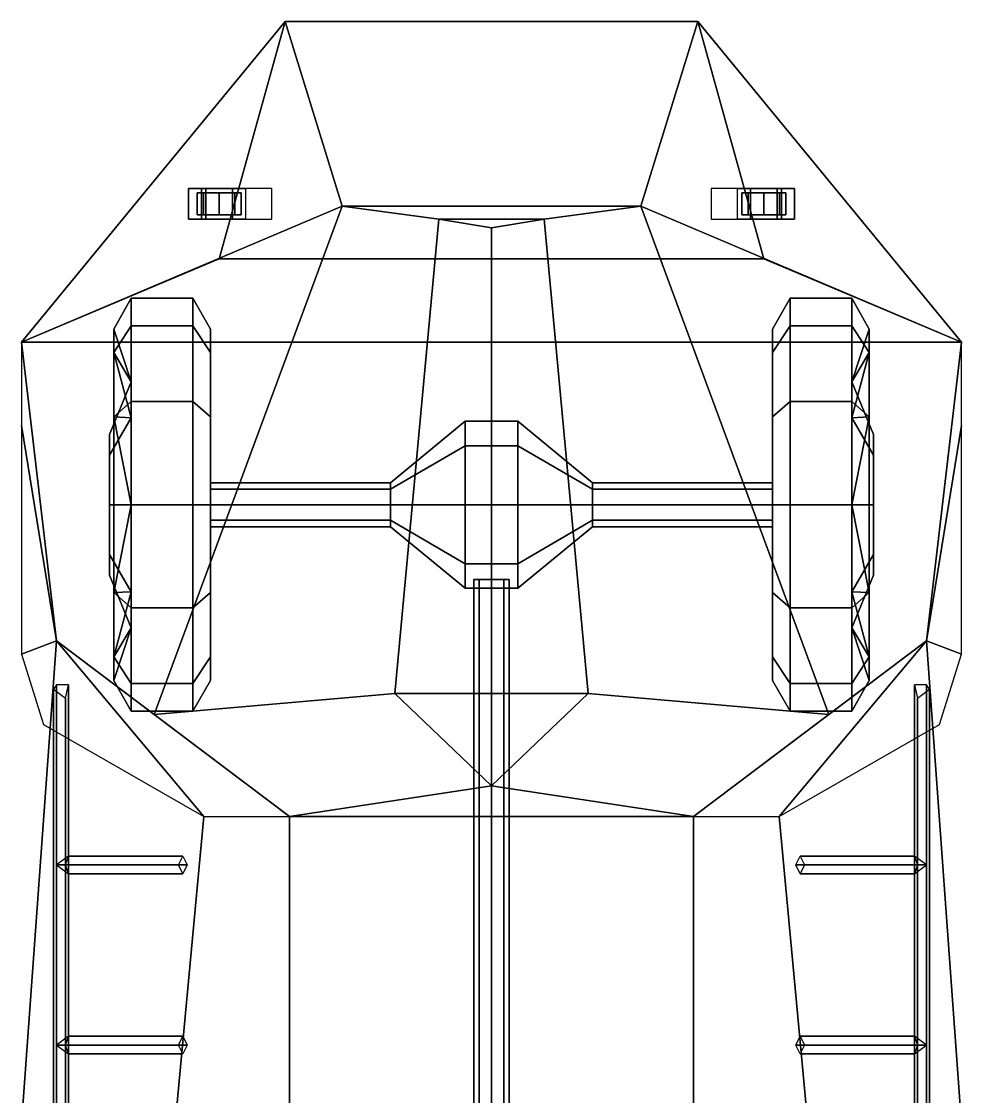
# Model space of a CAD drawing. Header units: millimetres. Extents: x -1.1 to 1.1, y -3.4 to 8.
# Drawn here: x -1.07 to 1.07, y 0.413 to 2.86 of the extents above; entities that cross this region are included whole.
import ezdxf

# ---------------------------------------------------------------- set-up
doc = ezdxf.new("R2010")
doc.units = ezdxf.units.MM
doc.layers.add('patch', color=7, linetype='Continuous')
doc.layers.add('wheels', color=2, linetype='Continuous')

msp = doc.modelspace()

# ---------------------------------------------------------------- linework, layer by layer
for points in [[(-1.07, 2.13, 0.69), (-1.07, 2.13, 0.69), (-0.34, 2.44, 1.55), (-0.47, 2.86, 0.81)], [(-0.62, 2.32, 0.42), (-1.07, 2.13, 0.64), (-1.07, 2.13, 0.64), (-0.47, 2.86, 0.81)], [(0.47, 2.86, 0.81), (0.62, 2.32, 0.42), (-0.62, 2.32, 0.42), (-0.47, 2.86, 0.81)], [(-0.47, 2.86, 0.81), (-0.34, 2.44, 1.55), (0.34, 2.44, 1.55), (0.47, 2.86, 0.81)], [(0.47, 2.86, 0.81), (0.34, 2.44, 1.55), (1.07, 2.13, 0.69)], [(1.07, 2.13, 0.64), (1.07, 2.13, 0.64), (0.62, 2.32, 0.42), (0.47, 2.86, 0.81)], [(-0.65, 2.41, 1.24), (-0.65, 2.48, 1.24), (-0.69, 2.48, 1.18), (-0.69, 2.41, 1.18)], [(-0.69, 2.41, 1.18), (-0.69, 2.48, 1.18), (-0.66, 2.48, 1.12), (-0.66, 2.41, 1.12)], [(-0.66, 2.41, 1.12), (-0.66, 2.48, 1.12), (-0.56, 2.48, 1.06), (-0.56, 2.41, 1.06)], [(-0.59, 2.41, 1.24), (-0.59, 2.48, 1.24), (-0.65, 2.48, 1.24), (-0.65, 2.41, 1.24)], [(-0.5, 2.41, 1.17), (-0.5, 2.48, 1.17), (-0.59, 2.48, 1.24), (-0.59, 2.41, 1.24)], [(0.5, 2.48, 1.17), (0.5, 2.41, 1.17), (0.59, 2.41, 1.24), (0.59, 2.48, 1.24)], [(0.66, 2.48, 1.12), (0.66, 2.41, 1.12), (0.56, 2.41, 1.06), (0.56, 2.48, 1.06)], [(0.59, 2.48, 1.24), (0.59, 2.41, 1.24), (0.65, 2.41, 1.24), (0.65, 2.48, 1.24)], [(0.65, 2.48, 1.24), (0.65, 2.41, 1.24), (0.69, 2.41, 1.18), (0.69, 2.48, 1.18)], [(0.69, 2.48, 1.18), (0.69, 2.41, 1.18), (0.66, 2.41, 1.12), (0.66, 2.48, 1.12)], [(-0.6554, 2.47, 1.2154), (-0.67, 2.47, 1.18), (-0.67, 2.42, 1.18), (-0.6554, 2.42, 1.2154)], [(-0.67, 2.47, 1.18), (-0.6554, 2.47, 1.1446), (-0.6554, 2.42, 1.1446), (-0.67, 2.42, 1.18)], [(-0.67, 2.47, 1.18), (-0.5846, 2.47, 1.1446), (-0.62, 2.47, 1.13), (-0.6554, 2.47, 1.1446)], [(-0.6554, 2.47, 1.2154), (-0.57, 2.47, 1.18), (-0.5846, 2.47, 1.1446), (-0.67, 2.47, 1.18)], [(-0.62, 2.47, 1.23), (-0.6554, 2.47, 1.2154), (-0.6554, 2.42, 1.2154), (-0.62, 2.42, 1.23)], [(-0.6554, 2.47, 1.1446), (-0.62, 2.47, 1.13), (-0.62, 2.42, 1.13), (-0.6554, 2.42, 1.1446)], [(-0.62, 2.47, 1.23), (-0.5846, 2.47, 1.2154), (-0.57, 2.47, 1.18), (-0.6554, 2.47, 1.2154)], [(-0.5846, 2.47, 1.2154), (-0.62, 2.47, 1.23), (-0.62, 2.42, 1.23), (-0.5846, 2.42, 1.2154)], [(-0.62, 2.47, 1.13), (-0.5846, 2.47, 1.1446), (-0.5846, 2.42, 1.1446), (-0.62, 2.42, 1.13)], [(-0.57, 2.47, 1.18), (-0.5846, 2.47, 1.2154), (-0.5846, 2.42, 1.2154), (-0.57, 2.42, 1.18)], [(-0.5846, 2.47, 1.1446), (-0.57, 2.47, 1.18), (-0.57, 2.42, 1.18), (-0.5846, 2.42, 1.1446)], [(0.5846, 2.47, 1.2154), (0.57, 2.47, 1.18), (0.57, 2.42, 1.18), (0.5846, 2.42, 1.2154)], [(0.57, 2.47, 1.18), (0.5846, 2.47, 1.1446), (0.5846, 2.42, 1.1446), (0.57, 2.42, 1.18)], [(0.57, 2.47, 1.18), (0.6554, 2.47, 1.1446), (0.62, 2.47, 1.13), (0.5846, 2.47, 1.1446)], [(0.5846, 2.47, 1.2154), (0.67, 2.47, 1.18), (0.6554, 2.47, 1.1446), (0.57, 2.47, 1.18)], [(0.62, 2.47, 1.23), (0.5846, 2.47, 1.2154), (0.5846, 2.42, 1.2154), (0.62, 2.42, 1.23)], [(0.5846, 2.47, 1.1446), (0.62, 2.47, 1.13), (0.62, 2.42, 1.13), (0.5846, 2.42, 1.1446)], [(0.62, 2.47, 1.23), (0.6554, 2.47, 1.2154), (0.67, 2.47, 1.18), (0.5846, 2.47, 1.2154)], [(0.6554, 2.47, 1.2154), (0.62, 2.47, 1.23), (0.62, 2.42, 1.23), (0.6554, 2.42, 1.2154)], [(0.62, 2.47, 1.13), (0.6554, 2.47, 1.1446), (0.6554, 2.42, 1.1446), (0.62, 2.42, 1.13)], [(0.67, 2.47, 1.18), (0.6554, 2.47, 1.2154), (0.6554, 2.42, 1.2154), (0.67, 2.42, 1.18)], [(0.6554, 2.47, 1.1446), (0.67, 2.47, 1.18), (0.67, 2.42, 1.18), (0.6554, 2.42, 1.1446)], [(-1.07, 2.13, 0.69), (-0.99, 1.45, 1.18), (-0.7677, 1.2823, 1.57), (-0.34, 2.44, 1.55)], [(-0.34, 2.44, 1.55), (-0.7677, 1.2823, 1.57), (-0.22, 1.33, 1.67), (-0.12, 2.41, 1.6)], [(-0.34, 2.44, 1.55), (-0.12, 2.41, 1.6), (0.12, 2.41, 1.6), (0.34, 2.44, 1.55)], [(0.22, 1.33, 1.67), (0.7677, 1.2823, 1.57), (0.34, 2.44, 1.55), (0.12, 2.41, 1.6)], [(0.7677, 1.2823, 1.57), (0.99, 1.45, 1.18), (1.07, 2.13, 0.69), (0.34, 2.44, 1.55)], [(-0.62, 2.42, 1.23), (-0.6554, 2.42, 1.2154), (-0.67, 2.42, 1.18), (-0.5846, 2.42, 1.2154)], [(-0.5846, 2.42, 1.2154), (-0.67, 2.42, 1.18), (-0.6554, 2.42, 1.1446), (-0.57, 2.42, 1.18)], [(-0.57, 2.42, 1.18), (-0.6554, 2.42, 1.1446), (-0.62, 2.42, 1.13), (-0.5846, 2.42, 1.1446)], [(-0.12, 2.41, 1.6), (-0.22, 1.33, 1.67), (0, 1.33, 1.73), (0, 2.39, 1.63)], [(-0.12, 2.41, 1.6), (0, 2.39, 1.63), (0, 2.39, 1.63), (0.12, 2.41, 1.6)], [(0, 1.33, 1.73), (0.22, 1.33, 1.67), (0.12, 2.41, 1.6), (0, 2.39, 1.63)], [(0.62, 2.42, 1.23), (0.5846, 2.42, 1.2154), (0.57, 2.42, 1.18), (0.6554, 2.42, 1.2154)], [(0.6554, 2.42, 1.2154), (0.57, 2.42, 1.18), (0.5846, 2.42, 1.1446), (0.67, 2.42, 1.18)], [(0.67, 2.42, 1.18), (0.5846, 2.42, 1.1446), (0.62, 2.42, 1.13), (0.6554, 2.42, 1.1446)], [(0.62, 2.32, 0.42), (1.07, 2.13, 0.64), (-1.07, 2.13, 0.64), (-0.62, 2.32, 0.42)], [(-1.07, 2.13, 0.69), (-1.07, 1.94, 0.76), (-0.99, 1.45, 1.18), (-1.07, 2.13, 0.69)], [(-1.07, 2.13, 0.69), (-1.07, 2.13, 0.64), (1.07, 2.13, 0.64), (1.07, 2.13, 0.69)], [(0.99, 1.45, 1.18), (1.07, 1.94, 0.76), (1.07, 2.13, 0.69)], [(-1.07, 1.94, 0.76), (-1.07, 1.42, 0.76), (-0.99, 1.45, 1.18), (-1.07, 1.94, 0.76)], [(-0.23, 1.7954, 0.3946), (-0.23, 1.81, 0.43), (-0.06, 1.95, 0.43), (-0.06, 1.8944, 0.2956)], [(-0.23, 1.81, 0.43), (-0.23, 1.7954, 0.4654), (-0.06, 1.8944, 0.5644), (-0.06, 1.95, 0.43)], [(0.06, 1.95, 0.43), (0.06, 1.8944, 0.2956), (-0.06, 1.8944, 0.2956), (-0.06, 1.95, 0.43)], [(0.06, 1.8944, 0.5644), (0.06, 1.95, 0.43), (-0.06, 1.95, 0.43), (-0.06, 1.8944, 0.5644)], [(0.23, 1.81, 0.43), (0.23, 1.7954, 0.3946), (0.06, 1.8944, 0.2956), (0.06, 1.95, 0.43)], [(0.23, 1.7954, 0.4654), (0.23, 1.81, 0.43), (0.06, 1.95, 0.43), (0.06, 1.8944, 0.5644)], [(0.99, 1.45, 1.18), (1.07, 1.42, 0.76), (1.07, 1.94, 0.76)], [(-0.23, 1.7954, 0.4654), (-0.23, 1.76, 0.48), (-0.06, 1.76, 0.62), (-0.06, 1.8944, 0.5644)], [(-0.23, 1.76, 0.38), (-0.23, 1.7954, 0.3946), (-0.06, 1.8944, 0.2956), (-0.06, 1.76, 0.24)], [(0.06, 1.76, 0.62), (0.06, 1.8944, 0.5644), (-0.06, 1.8944, 0.5644), (-0.06, 1.76, 0.62)], [(0.06, 1.8944, 0.2956), (0.06, 1.76, 0.24), (-0.06, 1.76, 0.24), (-0.06, 1.8944, 0.2956)], [(0.23, 1.76, 0.48), (0.23, 1.7954, 0.4654), (0.06, 1.8944, 0.5644), (0.06, 1.76, 0.62)], [(0.23, 1.7954, 0.3946), (0.23, 1.76, 0.38), (0.06, 1.76, 0.24), (0.06, 1.8944, 0.2956)], [(-0.23, 1.81, 0.43), (-0.23, 1.7954, 0.3946), (-0.64, 1.7954, 0.3946), (-0.64, 1.81, 0.43)], [(-0.23, 1.7954, 0.4654), (-0.23, 1.81, 0.43), (-0.64, 1.81, 0.43), (-0.64, 1.7954, 0.4654)], [(-0.23, 1.76, 0.48), (-0.23, 1.7954, 0.4654), (-0.64, 1.7954, 0.4654), (-0.64, 1.76, 0.48)], [(-0.23, 1.7954, 0.3946), (-0.23, 1.76, 0.38), (-0.64, 1.76, 0.38), (-0.64, 1.7954, 0.3946)], [(0.64, 1.7954, 0.4654), (0.64, 1.81, 0.43), (0.23, 1.81, 0.43), (0.23, 1.7954, 0.4654)], [(0.64, 1.81, 0.43), (0.64, 1.7954, 0.3946), (0.23, 1.7954, 0.3946), (0.23, 1.81, 0.43)], [(0.64, 1.76, 0.48), (0.64, 1.7954, 0.4654), (0.23, 1.7954, 0.4654), (0.23, 1.76, 0.48)], [(0.64, 1.7954, 0.3946), (0.64, 1.76, 0.38), (0.23, 1.76, 0.38), (0.23, 1.7954, 0.3946)], [(-0.23, 1.7246, 0.4654), (-0.23, 1.76, 0.48), (-0.64, 1.76, 0.48), (-0.64, 1.7246, 0.4654)], [(-0.23, 1.76, 0.38), (-0.23, 1.7246, 0.3946), (-0.64, 1.7246, 0.3946), (-0.64, 1.76, 0.38)], [(-0.23, 1.76, 0.48), (-0.23, 1.7246, 0.4654), (-0.06, 1.6256, 0.5644), (-0.06, 1.76, 0.62)], [(-0.23, 1.7246, 0.3946), (-0.23, 1.76, 0.38), (-0.06, 1.76, 0.24), (-0.06, 1.6256, 0.2956)], [(0.06, 1.6256, 0.5644), (0.06, 1.76, 0.62), (-0.06, 1.76, 0.62), (-0.06, 1.6256, 0.5644)], [(0.06, 1.76, 0.24), (0.06, 1.6256, 0.2956), (-0.06, 1.6256, 0.2956), (-0.06, 1.76, 0.24)], [(0.23, 1.7246, 0.4654), (0.23, 1.76, 0.48), (0.06, 1.76, 0.62), (0.06, 1.6256, 0.5644)], [(0.23, 1.76, 0.38), (0.23, 1.7246, 0.3946), (0.06, 1.6256, 0.2956), (0.06, 1.76, 0.24)], [(0.64, 1.7246, 0.4654), (0.64, 1.76, 0.48), (0.23, 1.76, 0.48), (0.23, 1.7246, 0.4654)], [(0.64, 1.76, 0.38), (0.64, 1.7246, 0.3946), (0.23, 1.7246, 0.3946), (0.23, 1.76, 0.38)], [(-0.23, 1.7246, 0.3946), (-0.23, 1.71, 0.43), (-0.64, 1.71, 0.43), (-0.64, 1.7246, 0.3946)], [(-0.23, 1.71, 0.43), (-0.23, 1.7246, 0.4654), (-0.64, 1.7246, 0.4654), (-0.64, 1.71, 0.43)], [(-0.23, 1.71, 0.43), (-0.23, 1.7246, 0.3946), (-0.06, 1.6256, 0.2956), (-0.06, 1.57, 0.43)], [(-0.23, 1.7246, 0.4654), (-0.23, 1.71, 0.43), (-0.06, 1.57, 0.43), (-0.06, 1.6256, 0.5644)], [(0.23, 1.7246, 0.3946), (0.23, 1.71, 0.43), (0.06, 1.57, 0.43), (0.06, 1.6256, 0.2956)], [(0.23, 1.71, 0.43), (0.23, 1.7246, 0.4654), (0.06, 1.6256, 0.5644), (0.06, 1.57, 0.43)], [(0.64, 1.71, 0.43), (0.64, 1.7246, 0.4654), (0.23, 1.7246, 0.4654), (0.23, 1.71, 0.43)], [(0.64, 1.7246, 0.3946), (0.64, 1.71, 0.43), (0.23, 1.71, 0.43), (0.23, 1.7246, 0.3946)], [(0.06, 1.6256, 0.2956), (0.06, 1.57, 0.43), (-0.06, 1.57, 0.43), (-0.06, 1.6256, 0.2956)], [(0.06, 1.57, 0.43), (0.06, 1.6256, 0.5644), (-0.06, 1.6256, 0.5644), (-0.06, 1.57, 0.43)], [(-0.04, 0.14, 0.52), (-0.0283, 0.14, 0.5483), (-0.0283, 1.59, 0.4583), (-0.04, 1.59, 0.43)], [(-0.0283, 0.14, 0.4917), (-0.04, 0.14, 0.52), (-0.04, 1.59, 0.43), (-0.0283, 1.59, 0.4017)], [(-0.0283, 0.14, 0.5483), (0, 0.14, 0.56), (0, 1.59, 0.47), (-0.0283, 1.59, 0.4583)], [(0, 0.14, 0.48), (-0.0283, 0.14, 0.4917), (-0.0283, 1.59, 0.4017), (0, 1.59, 0.39)], [(0, 0.14, 0.56), (0.0283, 0.14, 0.5483), (0.0283, 1.59, 0.4583), (0, 1.59, 0.47)], [(0.0283, 0.14, 0.4917), (0, 0.14, 0.48), (0, 1.59, 0.39), (0.0283, 1.59, 0.4017)], [(0.0283, 0.14, 0.5483), (0.04, 0.14, 0.52), (0.04, 1.59, 0.43), (0.0283, 1.59, 0.4583)], [(0.04, 0.14, 0.52), (0.0283, 0.14, 0.4917), (0.0283, 1.59, 0.4017), (0.04, 1.59, 0.43)], [(-0.6552, 1.05, 0.54), (-0.72, 0.35, 0.64), (-1.07, 0.35, 1.18), (-0.99, 1.45, 1.18)], [(-0.99, 1.45, 1.18), (-1.07, 0.35, 1.18), (-0.46, 0.35, 2.11), (-0.46, 1.05, 2.11)], [(-1.02, 1.26, 0.54), (-0.6552, 1.05, 0.54), (-0.99, 1.45, 1.18), (-1.07, 1.42, 0.76)], [(0.46, 0.35, 2.11), (1.07, 0.35, 1.18), (0.99, 1.45, 1.18), (0.46, 1.05, 2.11)], [(1.07, 0.35, 1.18), (0.72, 0.35, 0.64), (0.6552, 1.05, 0.54), (0.99, 1.45, 1.18)], [(0.99, 1.45, 1.18), (0.6552, 1.05, 0.54), (1.02, 1.26, 0.54), (1.07, 1.42, 0.76)], [(-0.99, 1.35, 0.7173), (-0.9973, 1.34, 0.69), (-0.9973, 0.11, 0.69), (-0.99, 0.13, 0.7173)], [(-0.9627, 1.35, 0.71), (-0.99, 1.35, 0.7173), (-0.99, 0.13, 0.7173), (-0.9627, 0.15, 0.71)], [(-0.97, 1.32, 0.6827), (-0.9627, 1.35, 0.71), (-0.9627, 0.15, 0.71), (-0.97, 0.13, 0.6827)], [(0.99, 1.35, 0.7173), (0.9627, 1.35, 0.71), (0.9627, 0.15, 0.71), (0.99, 0.13, 0.7173)], [(0.9627, 1.35, 0.71), (0.97, 1.32, 0.6827), (0.97, 0.13, 0.6827), (0.9627, 0.15, 0.71)], [(0.9973, 1.34, 0.69), (0.99, 1.35, 0.7173), (0.99, 0.13, 0.7173), (0.9973, 0.11, 0.69)], [(-0.9973, 1.34, 0.69), (-0.97, 1.32, 0.6827), (-0.97, 0.13, 0.6827), (-0.9973, 0.11, 0.69)], [(-0.7677, 1.2823, 1.57), (-0.46, 1.05, 2.11), (0, 1.12, 2.11), (-0.22, 1.33, 1.67)], [(-0.22, 1.33, 1.67), (0, 1.12, 2.11), (0, 1.12, 2.11), (0, 1.33, 1.73)], [(0, 1.12, 2.11), (0.46, 1.05, 2.11), (0.7677, 1.2823, 1.57), (0.22, 1.33, 1.67)], [(0, 1.12, 2.11), (0, 1.12, 2.11), (0.22, 1.33, 1.67), (0, 1.33, 1.73)], [(0.97, 1.32, 0.6827), (0.9973, 1.34, 0.69), (0.9973, 0.11, 0.69), (0.97, 0.13, 0.6827)], [(0, 1.12, 2.11), (-0.46, 1.05, 2.11), (0.46, 1.05, 2.11), (0, 1.12, 2.11)], [(0.6552, 1.05, 0.54), (0.72, 0.35, 0.64), (-0.72, 0.35, 0.64), (-0.6552, 1.05, 0.54)], [(-0.46, 1.05, 2.11), (-0.46, 0.35, 2.11), (0.46, 0.35, 2.11), (0.46, 1.05, 2.11)], [(-0.7129, 0.94, 0.8773), (-0.7029, 0.96, 0.86), (-0.9627, 0.96, 0.71), (-0.99, 0.94, 0.7173)], [(-0.7029, 0.96, 0.86), (-0.6929, 0.94, 0.8427), (-0.97, 0.94, 0.6827), (-0.9627, 0.96, 0.71)], [(0.6929, 0.94, 0.8427), (0.7029, 0.96, 0.86), (0.9627, 0.96, 0.71), (0.97, 0.94, 0.6827)], [(0.7029, 0.96, 0.86), (0.7129, 0.94, 0.8773), (0.99, 0.94, 0.7173), (0.9627, 0.96, 0.71)], [(-0.7029, 0.92, 0.86), (-0.7129, 0.94, 0.8773), (-0.99, 0.94, 0.7173), (-0.9627, 0.92, 0.71)], [(-0.6929, 0.94, 0.8427), (-0.7029, 0.92, 0.86), (-0.9627, 0.92, 0.71), (-0.97, 0.94, 0.6827)], [(0.7029, 0.92, 0.86), (0.6929, 0.94, 0.8427), (0.97, 0.94, 0.6827), (0.9627, 0.92, 0.71)], [(0.7129, 0.94, 0.8773), (0.7029, 0.92, 0.86), (0.9627, 0.92, 0.71), (0.99, 0.94, 0.7173)], [(-0.7129, 0.53, 0.8773), (-0.7029, 0.55, 0.86), (-0.9627, 0.55, 0.71), (-0.99, 0.53, 0.7173)], [(-0.7029, 0.55, 0.86), (-0.6929, 0.53, 0.8427), (-0.97, 0.53, 0.6827), (-0.9627, 0.55, 0.71)], [(0.6929, 0.53, 0.8427), (0.7029, 0.55, 0.86), (0.9627, 0.55, 0.71), (0.97, 0.53, 0.6827)], [(0.7029, 0.55, 0.86), (0.7129, 0.53, 0.8773), (0.99, 0.53, 0.7173), (0.9627, 0.55, 0.71)], [(-0.7029, 0.51, 0.86), (-0.7129, 0.53, 0.8773), (-0.99, 0.53, 0.7173), (-0.9627, 0.51, 0.71)], [(-0.6929, 0.53, 0.8427), (-0.7029, 0.51, 0.86), (-0.9627, 0.51, 0.71), (-0.97, 0.53, 0.6827)], [(0.7029, 0.51, 0.86), (0.6929, 0.53, 0.8427), (0.97, 0.53, 0.6827), (0.9627, 0.51, 0.71)], [(0.7129, 0.53, 0.8773), (0.7029, 0.51, 0.86), (0.9627, 0.51, 0.71), (0.99, 0.53, 0.7173)]]:
    msp.add_3dface(points)
at = {"layer": 'patch'}
for points in [[(-1.07, 2.13, 0.64), (-1.07, 2.13, 0.69), (-1.07, 2.13, 0.69), (-0.47, 2.86, 0.81)], [(1.07, 2.13, 0.69), (1.07, 2.13, 0.69), (1.07, 2.13, 0.64), (0.47, 2.86, 0.81)]]:
    msp.add_3dface(points, dxfattribs=at)
at = {"layer": 'wheels'}
for points in [[(-0.82, 2.167, 0.665), (-0.82, 2.23, 0.43), (-0.86, 2.16, 0.43), (-0.86, 2.1064, 0.63)], [(-0.82, 2.23, 0.43), (-0.82, 2.167, 0.195), (-0.86, 2.1064, 0.23), (-0.86, 2.16, 0.43)], [(-0.68, 2.167, 0.665), (-0.68, 2.23, 0.43), (-0.82, 2.23, 0.43), (-0.82, 2.167, 0.665)], [(-0.68, 2.23, 0.43), (-0.68, 2.167, 0.195), (-0.82, 2.167, 0.195), (-0.82, 2.23, 0.43)], [(-0.68, 2.23, 0.43), (-0.68, 2.167, 0.665), (-0.64, 2.1064, 0.63), (-0.64, 2.16, 0.43)], [(-0.68, 2.167, 0.195), (-0.68, 2.23, 0.43), (-0.64, 2.16, 0.43), (-0.64, 2.1064, 0.23)], [(0.68, 2.167, 0.665), (0.68, 2.23, 0.43), (0.64, 2.16, 0.43), (0.64, 2.1064, 0.63)], [(0.68, 2.23, 0.43), (0.68, 2.167, 0.195), (0.64, 2.1064, 0.23), (0.64, 2.16, 0.43)], [(0.68, 2.23, 0.43), (0.68, 2.167, 0.665), (0.82, 2.167, 0.665), (0.82, 2.23, 0.43)], [(0.68, 2.167, 0.195), (0.68, 2.23, 0.43), (0.82, 2.23, 0.43), (0.82, 2.167, 0.195)], [(0.82, 2.23, 0.43), (0.82, 2.167, 0.665), (0.86, 2.1064, 0.63), (0.86, 2.16, 0.43)], [(0.82, 2.167, 0.195), (0.82, 2.23, 0.43), (0.86, 2.16, 0.43), (0.86, 2.1064, 0.23)], [(-0.82, 1.995, 0.837), (-0.82, 2.167, 0.665), (-0.86, 2.1064, 0.63), (-0.86, 1.96, 0.7764)], [(-0.82, 2.167, 0.195), (-0.82, 1.995, 0.023), (-0.86, 1.96, 0.0836), (-0.86, 2.1064, 0.23)], [(-0.86, 2.1064, 0.63), (-0.86, 2.16, 0.43), (-0.82, 2.04, 0.43), (-0.82, 1.958, 0.628)], [(-0.86, 2.16, 0.43), (-0.86, 2.1064, 0.23), (-0.82, 2.04, 0.43)], [(-0.68, 1.995, 0.837), (-0.68, 2.167, 0.665), (-0.82, 2.167, 0.665), (-0.82, 1.995, 0.837)], [(-0.68, 2.167, 0.195), (-0.68, 1.995, 0.023), (-0.82, 1.995, 0.023), (-0.82, 2.167, 0.195)], [(-0.68, 1.995, 0.023), (-0.68, 2.167, 0.195), (-0.64, 2.1064, 0.23), (-0.64, 1.96, 0.0836)], [(-0.68, 2.167, 0.665), (-0.68, 1.995, 0.837), (-0.64, 1.96, 0.7764), (-0.64, 2.1064, 0.63)], [(-0.64, 2.1064, 0.63), (-0.64, 1.36, 0.43), (-0.64, 1.4136, 0.23), (-0.64, 2.16, 0.43)], [(-0.64, 2.16, 0.43), (-0.64, 1.4136, 0.23), (-0.64, 1.56, 0.0836), (-0.64, 2.1064, 0.23)], [(0.68, 2.167, 0.195), (0.68, 1.995, 0.023), (0.64, 1.96, 0.0836), (0.64, 2.1064, 0.23)], [(0.68, 1.995, 0.837), (0.68, 2.167, 0.665), (0.64, 2.1064, 0.63), (0.64, 1.96, 0.7764)], [(0.64, 1.56, 0.7764), (0.64, 2.1064, 0.63), (0.64, 2.16, 0.43), (0.64, 1.4136, 0.63)], [(0.64, 1.4136, 0.63), (0.64, 2.16, 0.43), (0.64, 2.1064, 0.23), (0.64, 1.36, 0.43)], [(0.68, 1.995, 0.023), (0.68, 2.167, 0.195), (0.82, 2.167, 0.195), (0.82, 1.995, 0.023)], [(0.68, 2.167, 0.665), (0.68, 1.995, 0.837), (0.82, 1.995, 0.837), (0.82, 2.167, 0.665)], [(0.82, 1.995, 0.023), (0.82, 2.167, 0.195), (0.86, 2.1064, 0.23), (0.86, 1.96, 0.0836)], [(0.82, 2.167, 0.665), (0.82, 1.995, 0.837), (0.86, 1.96, 0.7764), (0.86, 2.1064, 0.63)], [(0.86, 2.16, 0.43), (0.86, 2.1064, 0.63), (0.82, 2.04, 0.43)], [(0.86, 2.1064, 0.23), (0.86, 2.16, 0.43), (0.82, 2.04, 0.43), (0.82, 1.958, 0.232)], [(-0.86, 1.96, 0.7764), (-0.86, 2.1064, 0.63), (-0.82, 1.958, 0.628), (-0.82, 1.76, 0.71)], [(-0.86, 2.1064, 0.23), (-0.86, 1.96, 0.0836), (-0.82, 1.958, 0.232), (-0.82, 2.04, 0.43)], [(-0.64, 1.96, 0.7764), (-0.64, 1.4136, 0.63), (-0.64, 1.36, 0.43), (-0.64, 2.1064, 0.63)], [(-0.64, 2.1064, 0.23), (-0.64, 1.56, 0.0836), (-0.64, 1.76, 0.03), (-0.64, 1.96, 0.0836)], [(0.64, 1.36, 0.43), (0.64, 2.1064, 0.23), (0.64, 1.96, 0.0836), (0.64, 1.4136, 0.23)], [(0.64, 1.76, 0.83), (0.64, 1.96, 0.7764), (0.64, 2.1064, 0.63), (0.64, 1.56, 0.7764)], [(0.86, 2.1064, 0.63), (0.86, 1.96, 0.7764), (0.82, 1.958, 0.628), (0.82, 2.04, 0.43)], [(0.86, 1.96, 0.0836), (0.86, 2.1064, 0.23), (0.82, 1.958, 0.232), (0.82, 1.76, 0.15)], [(-0.87, 1.92, 0.43), (-0.87, 1.8731, 0.5431), (-0.82, 1.958, 0.628), (-0.82, 2.04, 0.43)], [(-0.87, 1.8731, 0.3169), (-0.87, 1.92, 0.43), (-0.82, 2.04, 0.43), (-0.82, 1.958, 0.232)], [(0.87, 1.8731, 0.5431), (0.87, 1.92, 0.43), (0.82, 2.04, 0.43), (0.82, 1.958, 0.628)], [(0.87, 1.92, 0.43), (0.87, 1.8731, 0.3169), (0.82, 1.958, 0.232), (0.82, 2.04, 0.43)], [(-0.82, 1.76, 0.9), (-0.82, 1.995, 0.837), (-0.86, 1.96, 0.7764), (-0.86, 1.76, 0.83)], [(-0.82, 1.995, 0.023), (-0.82, 1.76, -0.04), (-0.86, 1.76, 0.03), (-0.86, 1.96, 0.0836)], [(-0.68, 1.76, 0.9), (-0.68, 1.995, 0.837), (-0.82, 1.995, 0.837), (-0.82, 1.76, 0.9)], [(-0.68, 1.995, 0.023), (-0.68, 1.76, -0.04), (-0.82, 1.76, -0.04), (-0.82, 1.995, 0.023)], [(-0.68, 1.76, -0.04), (-0.68, 1.995, 0.023), (-0.64, 1.96, 0.0836), (-0.64, 1.76, 0.03)], [(-0.68, 1.995, 0.837), (-0.68, 1.76, 0.9), (-0.64, 1.76, 0.83), (-0.64, 1.96, 0.7764)], [(0.68, 1.995, 0.023), (0.68, 1.76, -0.04), (0.64, 1.76, 0.03), (0.64, 1.96, 0.0836)], [(0.68, 1.76, 0.9), (0.68, 1.995, 0.837), (0.64, 1.96, 0.7764), (0.64, 1.76, 0.83)], [(0.68, 1.76, -0.04), (0.68, 1.995, 0.023), (0.82, 1.995, 0.023), (0.82, 1.76, -0.04)], [(0.68, 1.995, 0.837), (0.68, 1.76, 0.9), (0.82, 1.76, 0.9), (0.82, 1.995, 0.837)], [(0.82, 1.76, -0.04), (0.82, 1.995, 0.023), (0.86, 1.96, 0.0836), (0.86, 1.76, 0.03)], [(0.82, 1.995, 0.837), (0.82, 1.76, 0.9), (0.86, 1.76, 0.83), (0.86, 1.96, 0.7764)], [(-0.87, 1.8731, 0.5431), (-0.87, 1.76, 0.59), (-0.82, 1.76, 0.71), (-0.82, 1.958, 0.628)], [(-0.87, 1.76, 0.27), (-0.87, 1.8731, 0.3169), (-0.82, 1.958, 0.232), (-0.82, 1.76, 0.15)], [(-0.86, 1.76, 0.83), (-0.86, 1.96, 0.7764), (-0.82, 1.76, 0.71)], [(-0.86, 1.96, 0.0836), (-0.86, 1.76, 0.03), (-0.82, 1.76, 0.15), (-0.82, 1.958, 0.232)], [(-0.64, 1.76, 0.83), (-0.64, 1.56, 0.7764), (-0.64, 1.4136, 0.63), (-0.64, 1.96, 0.7764)], [(0.64, 1.4136, 0.23), (0.64, 1.96, 0.0836), (0.64, 1.76, 0.03), (0.64, 1.56, 0.0836)], [(0.86, 1.76, 0.03), (0.86, 1.96, 0.0836), (0.82, 1.76, 0.15)], [(0.86, 1.96, 0.7764), (0.86, 1.76, 0.83), (0.82, 1.76, 0.71), (0.82, 1.958, 0.628)], [(0.87, 1.76, 0.59), (0.87, 1.8731, 0.5431), (0.82, 1.958, 0.628), (0.82, 1.76, 0.71)], [(0.87, 1.8731, 0.3169), (0.87, 1.76, 0.27), (0.82, 1.76, 0.15), (0.82, 1.958, 0.232)], [(-0.87, 1.92, 0.43), (-0.87, 1.6469, 0.3169), (-0.87, 1.6, 0.43), (-0.87, 1.8731, 0.5431)], [(-0.87, 1.8731, 0.3169), (-0.87, 1.76, 0.27), (-0.87, 1.6469, 0.3169), (-0.87, 1.92, 0.43)], [(0.87, 1.6469, 0.5431), (0.87, 1.92, 0.43), (0.87, 1.8731, 0.5431), (0.87, 1.76, 0.59)], [(0.87, 1.6, 0.43), (0.87, 1.8731, 0.3169), (0.87, 1.92, 0.43), (0.87, 1.6469, 0.5431)], [(-0.87, 1.8731, 0.5431), (-0.87, 1.6, 0.43), (-0.87, 1.6469, 0.5431), (-0.87, 1.76, 0.59)], [(0.87, 1.6469, 0.3169), (0.87, 1.76, 0.27), (0.87, 1.8731, 0.3169), (0.87, 1.6, 0.43)], [(-0.87, 1.76, 0.59), (-0.87, 1.6469, 0.5431), (-0.82, 1.562, 0.628), (-0.82, 1.76, 0.71)], [(-0.87, 1.6469, 0.3169), (-0.87, 1.76, 0.27), (-0.82, 1.76, 0.15), (-0.82, 1.562, 0.232)], [(-0.82, 1.525, 0.837), (-0.82, 1.76, 0.9), (-0.86, 1.76, 0.83), (-0.86, 1.56, 0.7764)], [(-0.82, 1.76, -0.04), (-0.82, 1.525, 0.023), (-0.86, 1.56, 0.0836), (-0.86, 1.76, 0.03)], [(-0.86, 1.56, 0.0836), (-0.86, 1.4136, 0.23), (-0.82, 1.562, 0.232), (-0.82, 1.76, 0.15)], [(-0.86, 1.76, 0.03), (-0.86, 1.56, 0.0836), (-0.82, 1.76, 0.15)], [(-0.86, 1.56, 0.7764), (-0.86, 1.76, 0.83), (-0.82, 1.76, 0.71), (-0.82, 1.562, 0.628)], [(-0.68, 1.525, 0.837), (-0.68, 1.76, 0.9), (-0.82, 1.76, 0.9), (-0.82, 1.525, 0.837)], [(-0.68, 1.76, -0.04), (-0.68, 1.525, 0.023), (-0.82, 1.525, 0.023), (-0.82, 1.76, -0.04)], [(-0.68, 1.525, 0.023), (-0.68, 1.76, -0.04), (-0.64, 1.76, 0.03), (-0.64, 1.56, 0.0836)], [(-0.68, 1.76, 0.9), (-0.68, 1.525, 0.837), (-0.64, 1.56, 0.7764), (-0.64, 1.76, 0.83)], [(0.68, 1.76, -0.04), (0.68, 1.525, 0.023), (0.64, 1.56, 0.0836), (0.64, 1.76, 0.03)], [(0.68, 1.525, 0.837), (0.68, 1.76, 0.9), (0.64, 1.76, 0.83), (0.64, 1.56, 0.7764)], [(0.68, 1.525, 0.023), (0.68, 1.76, -0.04), (0.82, 1.76, -0.04), (0.82, 1.525, 0.023)], [(0.68, 1.76, 0.9), (0.68, 1.525, 0.837), (0.82, 1.525, 0.837), (0.82, 1.76, 0.9)], [(0.87, 1.6469, 0.5431), (0.87, 1.76, 0.59), (0.82, 1.76, 0.71), (0.82, 1.562, 0.628)], [(0.87, 1.76, 0.27), (0.87, 1.6469, 0.3169), (0.82, 1.562, 0.232), (0.82, 1.76, 0.15)], [(0.86, 1.56, 0.0836), (0.86, 1.76, 0.03), (0.82, 1.76, 0.15), (0.82, 1.562, 0.232)], [(0.82, 1.525, 0.023), (0.82, 1.76, -0.04), (0.86, 1.76, 0.03), (0.86, 1.56, 0.0836)], [(0.82, 1.76, 0.9), (0.82, 1.525, 0.837), (0.86, 1.56, 0.7764), (0.86, 1.76, 0.83)], [(0.86, 1.76, 0.83), (0.86, 1.56, 0.7764), (0.82, 1.76, 0.71)], [(0.86, 1.56, 0.7764), (0.86, 1.4136, 0.63), (0.82, 1.562, 0.628), (0.82, 1.76, 0.71)], [(-0.87, 1.6469, 0.5431), (-0.87, 1.6, 0.43), (-0.82, 1.48, 0.43), (-0.82, 1.562, 0.628)], [(-0.87, 1.6, 0.43), (-0.87, 1.6469, 0.3169), (-0.82, 1.562, 0.232), (-0.82, 1.48, 0.43)], [(0.87, 1.6, 0.43), (0.87, 1.6469, 0.5431), (0.82, 1.562, 0.628), (0.82, 1.48, 0.43)], [(0.87, 1.6469, 0.3169), (0.87, 1.6, 0.43), (0.82, 1.48, 0.43), (0.82, 1.562, 0.232)], [(-0.86, 1.4136, 0.23), (-0.86, 1.36, 0.43), (-0.82, 1.48, 0.43), (-0.82, 1.562, 0.232)], [(-0.86, 1.4136, 0.63), (-0.86, 1.56, 0.7764), (-0.82, 1.562, 0.628), (-0.82, 1.48, 0.43)], [(-0.82, 1.353, 0.665), (-0.82, 1.525, 0.837), (-0.86, 1.56, 0.7764), (-0.86, 1.4136, 0.63)], [(-0.82, 1.525, 0.023), (-0.82, 1.353, 0.195), (-0.86, 1.4136, 0.23), (-0.86, 1.56, 0.0836)], [(-0.68, 1.353, 0.195), (-0.68, 1.525, 0.023), (-0.64, 1.56, 0.0836), (-0.64, 1.4136, 0.23)], [(-0.68, 1.525, 0.837), (-0.68, 1.353, 0.665), (-0.64, 1.4136, 0.63), (-0.64, 1.56, 0.7764)], [(0.68, 1.525, 0.023), (0.68, 1.353, 0.195), (0.64, 1.4136, 0.23), (0.64, 1.56, 0.0836)], [(0.68, 1.353, 0.665), (0.68, 1.525, 0.837), (0.64, 1.56, 0.7764), (0.64, 1.4136, 0.63)], [(0.86, 1.4136, 0.63), (0.86, 1.36, 0.43), (0.82, 1.48, 0.43), (0.82, 1.562, 0.628)], [(0.86, 1.4136, 0.23), (0.86, 1.56, 0.0836), (0.82, 1.562, 0.232), (0.82, 1.48, 0.43)], [(0.82, 1.353, 0.195), (0.82, 1.525, 0.023), (0.86, 1.56, 0.0836), (0.86, 1.4136, 0.23)], [(0.82, 1.525, 0.837), (0.82, 1.353, 0.665), (0.86, 1.4136, 0.63), (0.86, 1.56, 0.7764)], [(-0.68, 1.353, 0.665), (-0.68, 1.525, 0.837), (-0.82, 1.525, 0.837), (-0.82, 1.353, 0.665)], [(-0.68, 1.525, 0.023), (-0.68, 1.353, 0.195), (-0.82, 1.353, 0.195), (-0.82, 1.525, 0.023)], [(0.68, 1.353, 0.195), (0.68, 1.525, 0.023), (0.82, 1.525, 0.023), (0.82, 1.353, 0.195)], [(0.68, 1.525, 0.837), (0.68, 1.353, 0.665), (0.82, 1.353, 0.665), (0.82, 1.525, 0.837)], [(-0.86, 1.36, 0.43), (-0.86, 1.4136, 0.63), (-0.82, 1.48, 0.43)], [(0.86, 1.36, 0.43), (0.86, 1.4136, 0.23), (0.82, 1.48, 0.43)], [(-0.82, 1.29, 0.43), (-0.82, 1.353, 0.665), (-0.86, 1.4136, 0.63), (-0.86, 1.36, 0.43)], [(-0.82, 1.353, 0.195), (-0.82, 1.29, 0.43), (-0.86, 1.36, 0.43), (-0.86, 1.4136, 0.23)], [(-0.68, 1.353, 0.665), (-0.68, 1.29, 0.43), (-0.64, 1.36, 0.43), (-0.64, 1.4136, 0.63)], [(-0.68, 1.29, 0.43), (-0.68, 1.353, 0.195), (-0.64, 1.4136, 0.23), (-0.64, 1.36, 0.43)], [(0.68, 1.29, 0.43), (0.68, 1.353, 0.665), (0.64, 1.4136, 0.63), (0.64, 1.36, 0.43)], [(0.68, 1.353, 0.195), (0.68, 1.29, 0.43), (0.64, 1.36, 0.43), (0.64, 1.4136, 0.23)], [(0.82, 1.353, 0.665), (0.82, 1.29, 0.43), (0.86, 1.36, 0.43), (0.86, 1.4136, 0.63)], [(0.82, 1.29, 0.43), (0.82, 1.353, 0.195), (0.86, 1.4136, 0.23), (0.86, 1.36, 0.43)], [(-0.68, 1.29, 0.43), (-0.68, 1.353, 0.665), (-0.82, 1.353, 0.665), (-0.82, 1.29, 0.43)], [(-0.68, 1.353, 0.195), (-0.68, 1.29, 0.43), (-0.82, 1.29, 0.43), (-0.82, 1.353, 0.195)], [(0.68, 1.353, 0.665), (0.68, 1.29, 0.43), (0.82, 1.29, 0.43), (0.82, 1.353, 0.665)], [(0.68, 1.29, 0.43), (0.68, 1.353, 0.195), (0.82, 1.353, 0.195), (0.82, 1.29, 0.43)]]:
    msp.add_3dface(points, dxfattribs=at)

doc.saveas('drawing.dxf')
